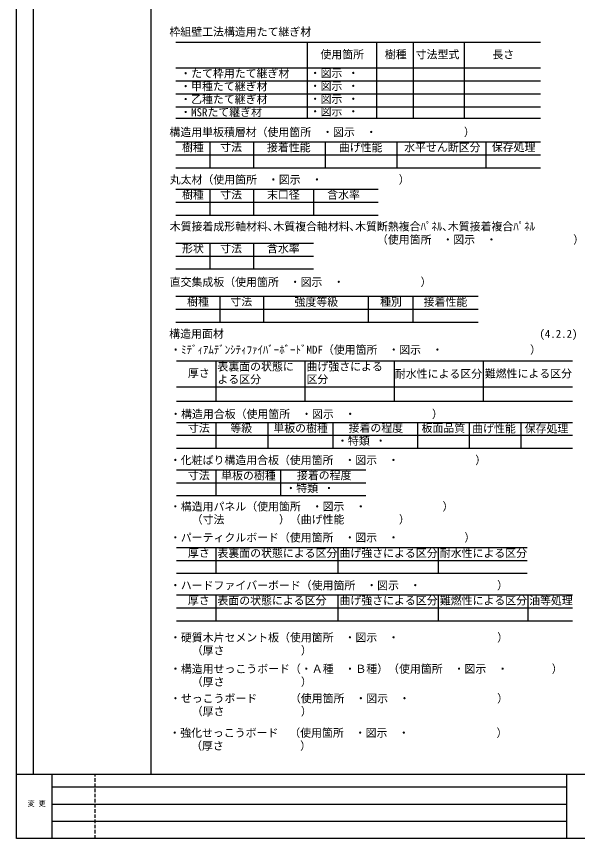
# Model space of a CAD drawing. Units: millimetres on the paper. Extents: x -388 to 614, y -670 to 343.
# Drawn here: x -387.7 to -192.2, y -306.6 to -20.3 of the extents above; entities that cross this region are included whole.
import ezdxf
from ezdxf.enums import TextEntityAlignment as Align

# ---------------------------------------------------------------- set-up
doc = ezdxf.new("R2010")
doc.units = ezdxf.units.MM
doc.linetypes.add('DASHED1', pattern=[1.8, 1.2, -0.6])
for name, color, linetype in [('1-0', 5, 'Continuous'), ('8-0', 7, 'Continuous'), ('8-8', 7, 'Continuous')]:
    doc.layers.add(name, color=color, linetype=linetype)
doc.styles.add('ＭＳ ゴシック', font='')
doc.styles.get('ＭＳ ゴシック').set_extended_font_data('MS Gothic')

msp = doc.modelspace()

# ---------------------------------------------------------------- linework, layer by layer
at = {"layer": '1-0', "color": 4}
for p, q in [((-332.245, -55.741), (-205.172, -55.741)), ((-224.245, -64.015), (-224.245, -73.015)), ((-287.127, -154.262), (-287.127, -140.262)), ((-256.074, -154.262), (-256.074, -140.262)), ((-225.02, -154.262), (-225.02, -140.262)), ((-331.966, -154.262), (-193.966, -154.262)), ((-211.966, -161.687), (-211.966, -170.687))]:
    msp.add_line(p, q, dxfattribs=at)
at = {"layer": '1-0', "color": 7}
for p, q in [((-387.745, -284.192), (404.254, -284.192)), ((-375.346, -306.608), (-375.346, -284.192)), ((-195.996, -306.608), (-195.996, -284.192)), ((-375.346, -288.592), (-195.996, -288.592)), ((-375.346, -294.592), (-195.996, -294.592)), ((-375.346, -300.592), (-195.996, -300.592)), ((404.254, -306.608), (-387.745, -306.608))]:
    msp.add_line(p, q, dxfattribs=at)
at = {"layer": '1-0', "color": 7, "linetype": 'DASHED1'}
msp.add_line((-360.346, -306.608), (-360.346, -284.192), dxfattribs=at)
at = {"layer": '8-0'}
msp.add_line((-381.745, -284.192), (-381.745, 251.192), dxfattribs=at)
at = {"layer": '8-0', "color": 4}
msp.add_line((-340.745, -284.192), (-340.745, 251.192), dxfattribs=at)
at = {"layer": '8-0'}
msp.add_lwpolyline([(-387.745, -306.608), (-387.745, 263.308), (-74.652, 263.308), (404.254, 263.308)], dxfattribs=at)
at = {"layer": '8-8', "color": 4}
for p, q in [((-332.245, -29.241), (-205.172, -29.241)), ((-286.369, -55.741), (-286.369, -29.241)), ((-262.121, -55.741), (-262.121, -29.241)), ((-249.428, -55.741), (-249.428, -29.241)), ((-231.674, -55.741), (-231.674, -29.241)), ((-332.245, -38.241), (-205.172, -38.241)), ((-332.245, -42.741), (-205.172, -42.741)), ((-332.245, -47.241), (-205.172, -47.241)), ((-332.245, -51.741), (-205.172, -51.741)), ((-332.245, -64.015), (-205.172, -64.015)), ((-320.245, -73.015), (-320.245, -64.015)), ((-305.087, -73.015), (-305.087, -64.015)), ((-280.172, -64.015), (-280.172, -73.015)), ((-255.258, -64.015), (-255.258, -73.015)), ((-332.245, -68.515), (-205.172, -68.515)), ((-332.245, -73.015), (-205.172, -73.015)), ((-332.245, -80.491), (-261.678, -80.491)), ((-320.245, -89.491), (-320.245, -80.491)), ((-305.087, -89.491), (-305.087, -80.491)), ((-284.245, -80.491), (-284.245, -89.491)), ((-332.245, -84.991), (-261.678, -84.991)), ((-332.245, -89.491), (-261.678, -89.491)), ((-332.245, -99.241), (-284.245, -99.241)), ((-320.245, -108.241), (-320.245, -99.241)), ((-305.087, -108.241), (-305.087, -99.241)), ((-332.245, -103.741), (-284.245, -103.741)), ((-332.245, -108.241), (-284.245, -108.241)), ((-332.245, -117.738), (-226.855, -117.738)), ((-316.711, -126.738), (-316.711, -117.738)), ((-301.552, -126.738), (-301.552, -117.738)), ((-265.25, -117.738), (-265.25, -126.738)), ((-249.48, -126.738), (-249.48, -117.738)), ((-332.245, -122.238), (-226.855, -122.238)), ((-332.245, -126.738), (-226.855, -126.738)), ((-331.966, -140.262), (-193.966, -140.262)), ((-318.181, -154.262), (-318.181, -140.262)), ((-331.966, -149.262), (-193.966, -149.262)), ((-331.966, -161.687), (-193.966, -161.687)), ((-318.181, -170.687), (-318.181, -161.687)), ((-300.016, -170.687), (-300.016, -161.687)), ((-277.427, -170.687), (-277.427, -161.687)), ((-247.966, -161.687), (-247.966, -170.687)), ((-229.966, -161.687), (-229.966, -170.687)), ((-331.966, -166.187), (-193.966, -166.187)), ((-331.966, -170.687), (-193.966, -170.687)), ((-331.966, -178.187), (-265.966, -178.187)), ((-318.181, -187.187), (-318.181, -178.187)), ((-295.592, -187.187), (-295.592, -178.187)), ((-331.966, -182.687), (-265.966, -182.687)), ((-331.966, -187.187), (-265.966, -187.187)), ((-331.966, -205.232), (-209.808, -205.232)), ((-318.181, -214.232), (-318.181, -205.232)), ((-275.671, -214.232), (-275.671, -205.232)), ((-240.719, -214.232), (-240.719, -205.232)), ((-331.966, -209.732), (-209.808, -209.732)), ((-331.966, -214.232), (-209.808, -214.232)), ((-331.966, -221.732), (-193.966, -221.732)), ((-318.181, -230.732), (-318.181, -221.732)), ((-275.671, -230.732), (-275.671, -221.732)), ((-240.719, -230.732), (-240.719, -221.732)), ((-209.483, -230.732), (-209.483, -221.732)), ((-331.966, -226.232), (-193.966, -226.232)), ((-331.966, -230.732), (-193.966, -230.732))]:
    msp.add_line(p, q, dxfattribs=at)

# ---------------------------------------------------------------- texts
at = {"layer": '1-0', "color": 7, "style": 'ＭＳ ゴシック', "width": 0.95}
msp.add_text('変 更', height=1.833, dxfattribs=at).set_placement((-383.846, -295.842), align=Align.BOTTOM_LEFT)
at = {"layer": '8-0', "style": 'ＭＳ ゴシック'}
for s, p in [('\u3000枠組壁工法構造用たて継ぎ材', (-338.245, -27.9)), ('\u3000構造用単板積層材（使用箇所\u3000・図示\u3000・\u3000\u3000\u3000\u3000\u3000\u3000\u3000\u3000）', (-338.245, -62.849)), ('\u3000丸太材（使用箇所\u3000・図示\u3000・\u3000\u3000\u3000\u3000\u3000\u3000\u3000）', (-338.145, -79.387)), ('\u3000木質接着成形軸材料､木質複合軸材料､木質断熱複合ﾊﾟﾈﾙ､木質接着複合ﾊﾟﾈﾙ', (-338.145, -95.694)), ('\u3000\u3000\u3000\u3000\u3000\u3000\u3000\u3000\u3000\u3000\u3000\u3000\u3000\u3000\u3000\u3000\u3000\u3000\u3000\u3000（使用箇所\u3000・図示\u3000・\u3000\u3000\u3000\u3000\u3000\u3000\u3000）', (-338.145, -100.279)), ('\u3000直交集成板（使用箇所\u3000・図示\u3000・\u3000\u3000\u3000\u3000\u3000\u3000\u3000）', (-338.145, -115.045)), ('構造用面材\u3000\u3000\u3000                                           \u3000       (4.2.2)', (-334.502, -133.071)), ('\u3000・ﾐﾃﾞｨｱﾑﾃﾞﾝｼﾃｨﾌｧｲﾊﾞｰﾎﾞｰﾄﾞMDF（使用箇所\u3000・図示\u3000・\u3000\u3000\u3000\u3000\u3000\u3000\u3000\u3000）', (-337.969, -138.629)), ('\u3000・構造用合板（使用箇所\u3000・図示\u3000・\u3000\u3000\u3000\u3000\u3000\u3000\u3000）', (-337.969, -161.022)), ('\u3000・化粧ばり構造用合板（使用箇所\u3000・図示\u3000・\u3000\u3000\u3000\u3000\u3000\u3000\u3000）', (-338.082, -177.073)), ('\u3000・構造用パネル（使用箇所\u3000・図示\u3000・\u3000\u3000\u3000\u3000\u3000\u3000\u3000）', (-338.082, -193.234)), ('\u3000\u3000\u3000（寸法\u3000\u3000\u3000\u3000\u3000）（曲げ性能\u3000\u3000\u3000\u3000\u3000）', (-338.082, -197.734)), ('\u3000・パーティクルボード（使用箇所\u3000・図示\u3000・\u3000\u3000\u3000\u3000\u3000\u3000）', (-338.082, -204.025)), ('\u3000・ハードファイバーボード（使用箇所\u3000・図示\u3000・\u3000\u3000\u3000\u3000\u3000\u3000\u3000）', (-338.082, -220.674)), ('\u3000・硬質木片セメント板（使用箇所\u3000・図示\u3000・\u3000\u3000\u3000\u3000\u3000\u3000\u3000\u3000\u3000）', (-338.05, -238.831)), ('\u3000\u3000\u3000（厚さ\u3000\u3000\u3000\u3000\u3000\u3000\u3000）', (-338.05, -243.331)), ('\u3000・構造用せっこうボード（・Ａ種\u3000・Ｂ種）（使用箇所\u3000・図示\u3000・\u3000\u3000\u3000\u3000）', (-338.05, -249.759)), ('\u3000\u3000\u3000（厚さ\u3000\u3000\u3000\u3000\u3000\u3000\u3000）', (-338.05, -254.259)), ('\u3000・せっこうボード\u3000\u3000\u3000（使用箇所\u3000・図示\u3000・\u3000\u3000\u3000\u3000\u3000\u3000\u3000\u3000）', (-338.05, -260.046)), ('\u3000\u3000\u3000（厚さ\u3000\u3000\u3000\u3000\u3000\u3000\u3000）', (-338.05, -264.546)), ('\u3000・強化せっこうボード\u3000（使用箇所\u3000・図示\u3000・\u3000\u3000\u3000\u3000\u3000\u3000\u3000\u3000）', (-338.29, -272.038)), ('\u3000\u3000\u3000（厚さ\u3000\u3000\u3000\u3000\u3000\u3000\u3000）', (-338.29, -276.538))]:
    msp.add_text(s, height=2.786, dxfattribs=at).set_placement(p, align=Align.BOTTOM_LEFT)
at = {"layer": '8-8', "style": 'ＭＳ ゴシック'}
for s, p in [('使用箇所', (-281.842, -35.786)), ('樹種', (-259.396, -35.786)), ('寸法型式', (-248.639, -35.786)), ('長さ', (-221.907, -35.786)), ('・たて枠用たて継ぎ材', (-330.681, -42.411)), ('・図示 ・\u3000\u3000', (-285.581, -42.303)), ('・甲種たて継ぎ材', (-330.681, -46.898)), ('・図示 ・\u3000\u3000', (-285.581, -46.803)), ('・乙種たて継ぎ材', (-330.681, -51.398)), ('・図示 ・\u3000\u3000', (-285.581, -51.303)), ('・MSRたて継ぎ材', (-330.681, -55.898)), ('・図示 ・\u3000\u3000', (-285.581, -55.657)), ('樹種', (-330.045, -68.154)), ('寸法', (-316.76, -68.077)), ('接着性能', (-300.443, -68.154)), ('曲げ性能', (-275.395, -68.154)), ('水平せん断区分', (-252.642, -68.154)), ('保存処理', (-222.102, -68.093)), ('樹種', (-330.045, -84.63)), ('寸法', (-316.76, -84.553)), ('末口径', (-300.443, -84.63)), ('含水率', (-279.468, -84.63)), ('形状', (-330.045, -103.38)), ('寸法', (-316.76, -103.303)), ('含水率', (-300.443, -103.38)), ('樹種', (-328.279, -121.89)), ('寸法', (-313.225, -121.801)), ('強度等級', (-290.869, -121.967)), ('種別', (-261.049, -121.89)), ('接着性能', (-245.866, -121.967)), ('厚さ', (-328, -146.756)), ('表裏面の状態に', (-317.716, -144.49)), ('曲げ強さによる', (-286.689, -144.49)), ('耐水性による区分', (-255.886, -147.008)), ('難燃性による区分', (-224.562, -146.93)), ('よる区分', (-317.716, -148.923)), ('区分', (-286.689, -148.911)), ('寸法', (-328, -165.838)), ('等級', (-313.216, -165.917)), ('単板の樹種', (-298.248, -165.938)), ('接着の程度', (-272.023, -165.85)), ('板面品質', (-246.588, -165.863)), ('曲げ性能', (-228.958, -166.056)), ('保存処理', (-210.658, -166.056)), ('・特類 ・\u3000\u3000', (-276.051, -170.347)), ('寸法', (-328, -182.338)), ('単板の樹種', (-316.413, -182.438)), ('接着の程度', (-290.023, -182.35)), ('・特類 ・\u3000\u3000', (-294.051, -186.847)), ('厚さ', (-328, -209.383)), ('表裏面の状態による区分', (-317.716, -209.46)), ('曲げ強さによる区分', (-275.2, -209.46)), ('耐水性による区分', (-240.225, -209.46)), ('厚さ', (-328, -225.883)), ('表面の状態による区分', (-317.716, -225.96)), ('曲げ強さによる区分', (-275.2, -225.96)), ('難燃性による区分', (-240.225, -225.96)), ('油等処理', (-209.107, -225.96))]:
    msp.add_text(s, height=2.786, dxfattribs=at).set_placement(p, align=Align.BOTTOM_LEFT)

doc.saveas('drawing.dxf')
